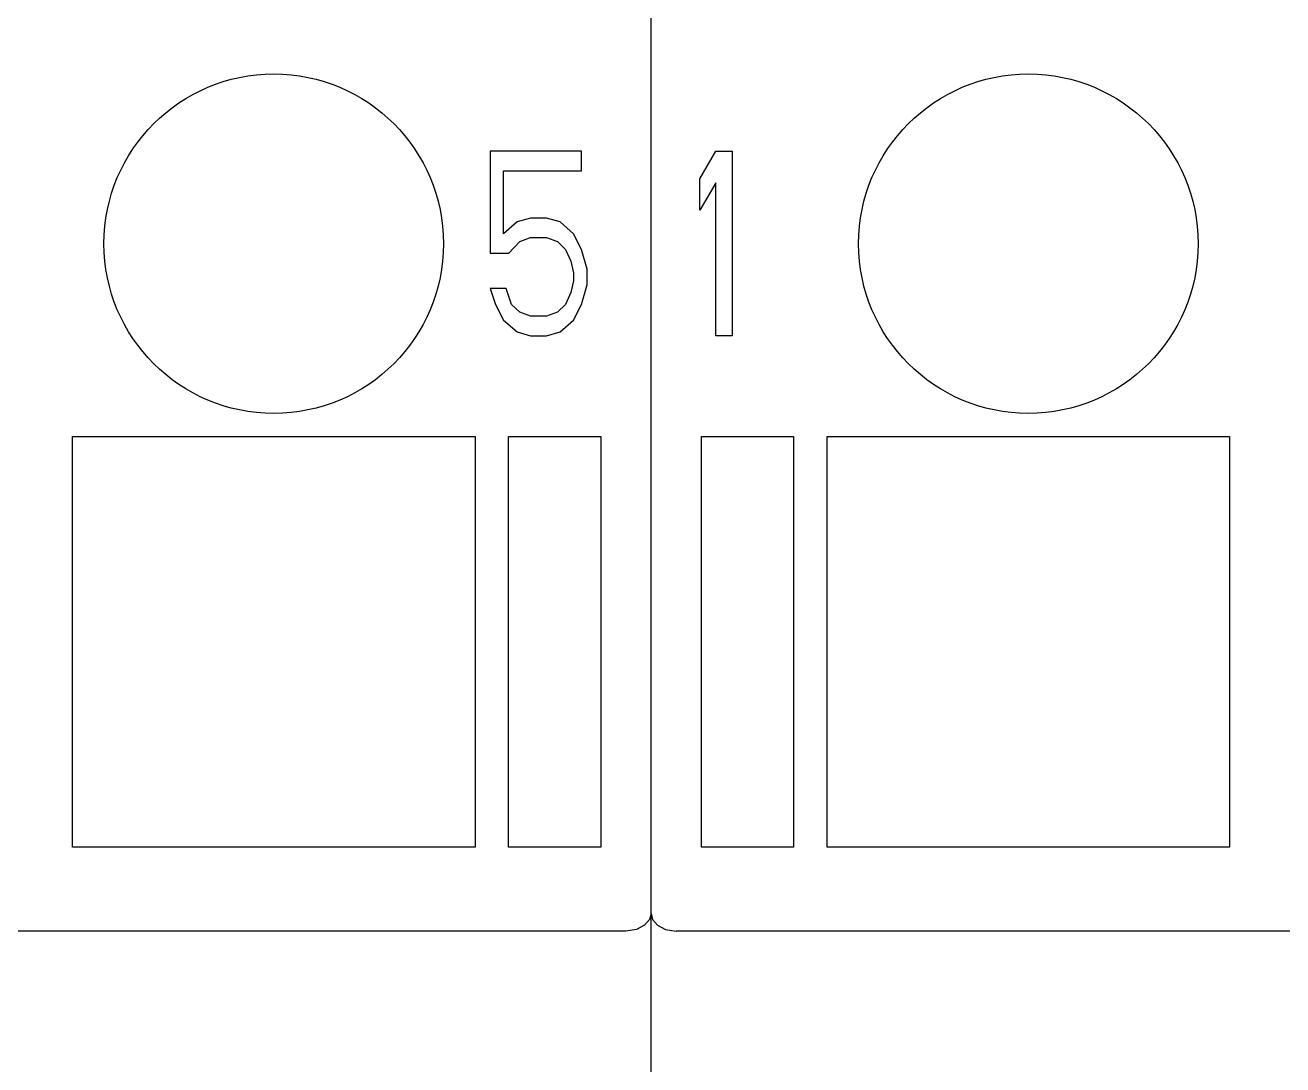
# Model space of a CAD drawing. Extents: x 10 to 656, y -396 to 292.
# Drawn here: x 287.34 to 290.376, y 98.918 to 101.429 of the extents above; entities that cross this region are included whole.
import ezdxf

# ---------------------------------------------------------------- set-up
doc = ezdxf.new("R2010")
doc.units = 0
doc.header["$LTSCALE"] = 5
doc.header["$MEASUREMENT"] = 0
doc.layers.get('0').update_dxf_attribs({"linetype": 'CONTINUOUS'})

msp = doc.modelspace()

# ---------------------------------------------------------------- linework, layer by layer
at = {"color": 7, "linetype": 'Continuous'}
for p, q in [((288.8508, 91.5889), (288.8508, 118.1086)), ((288.8508, 91.5889), (288.8508, 118.1086)), ((288.4623, 101.1243), (288.4623, 100.8779)), ((288.6831, 101.1243), (288.4623, 101.1243)), ((288.6831, 101.0769), (288.6831, 101.1243)), ((288.9684, 101.0579), (289.0073, 101.1243)), ((289.0073, 101.1243), (289.0463, 101.1243)), ((289.0463, 101.1243), (289.0463, 100.6789)), ((288.4947, 100.9253), (288.4947, 101.0769)), ((288.4947, 101.0769), (288.6831, 101.0769)), ((288.9684, 100.9821), (288.9684, 101.0579)), ((289.0073, 101.0485), (288.9684, 100.9821)), ((289.0073, 100.6789), (289.0073, 101.0485)), ((288.5272, 100.9537), (288.4947, 100.9253)), ((288.5597, 100.9632), (288.5272, 100.9537)), ((288.5986, 100.9632), (288.5597, 100.9632)), ((288.6311, 100.9537), (288.5986, 100.9632)), ((288.6636, 100.9253), (288.6311, 100.9537)), ((288.5077, 100.8779), (288.5337, 100.9063)), ((288.5337, 100.9063), (288.5597, 100.9158)), ((288.5597, 100.9158), (288.5986, 100.9158)), ((288.5986, 100.9158), (288.6246, 100.9063)), ((288.6246, 100.9063), (288.6441, 100.8874)), ((288.6831, 100.8874), (288.6636, 100.9253)), ((288.4623, 100.8779), (288.5077, 100.8779)), ((288.6441, 100.8874), (288.6571, 100.8589)), ((288.6961, 100.84), (288.6831, 100.8874)), ((288.6571, 100.8589), (288.6636, 100.8305)), ((288.6636, 100.8305), (288.6636, 100.8116)), ((288.6961, 100.8021), (288.6961, 100.84)), ((288.4623, 100.7926), (288.4752, 100.7547)), ((288.5012, 100.7926), (288.4623, 100.7926)), ((288.5142, 100.7547), (288.5012, 100.7926)), ((288.6636, 100.8116), (288.6571, 100.7831)), ((288.6831, 100.7547), (288.6961, 100.8021)), ((288.4752, 100.7547), (288.4947, 100.7168)), ((288.5337, 100.7358), (288.5142, 100.7547)), ((288.6441, 100.7547), (288.6246, 100.7358)), ((288.6571, 100.7831), (288.6441, 100.7547)), ((288.6636, 100.7168), (288.6831, 100.7547)), ((288.5597, 100.7263), (288.5337, 100.7358)), ((288.5986, 100.7263), (288.5597, 100.7263)), ((288.6246, 100.7358), (288.5986, 100.7263)), ((288.4947, 100.7168), (288.5272, 100.6884)), ((288.6311, 100.6884), (288.6636, 100.7168)), ((288.5272, 100.6884), (288.5597, 100.6789)), ((288.5597, 100.6789), (288.5986, 100.6789)), ((288.5986, 100.6789), (288.6311, 100.6884)), ((289.0463, 100.6789), (289.0073, 100.6789)), ((287.454, 99.4436), (287.454, 100.4355)), ((287.454, 100.4355), (288.4257, 100.4355)), ((288.4257, 100.4355), (288.4257, 99.4436)), ((288.5066, 99.4436), (288.5066, 100.4355)), ((288.5066, 100.4355), (288.7293, 100.4355)), ((288.7293, 100.4355), (288.7293, 99.4436)), ((288.9723, 99.4436), (288.9723, 100.4355)), ((288.9723, 100.4355), (289.1949, 100.4355)), ((289.1949, 100.4355), (289.1949, 99.4436)), ((289.2759, 99.4436), (289.2759, 100.4355)), ((289.2759, 100.4355), (290.2476, 100.4355)), ((290.2476, 100.4355), (290.2476, 99.4436)), ((288.4257, 99.4436), (287.454, 99.4436)), ((288.7293, 99.4436), (288.5066, 99.4436)), ((289.1949, 99.4436), (288.9723, 99.4436)), ((290.2476, 99.4436), (289.2759, 99.4436)), ((288.847, 99.2689), (288.8353, 99.2553)), ((288.8508, 99.2837), (288.847, 99.2689)), ((288.8508, 99.2837), (288.8546, 99.2689)), ((288.8546, 99.2689), (288.8663, 99.2553)), ((288.7901, 99.2411), (285.8749, 99.2411)), ((288.8158, 99.2452), (288.7901, 99.2411)), ((288.8353, 99.2553), (288.8158, 99.2452)), ((288.8663, 99.2553), (288.8858, 99.2452)), ((288.8858, 99.2452), (288.9115, 99.2411)), ((291.8267, 99.2411), (288.9115, 99.2411))]:
    msp.add_line(p, q, dxfattribs=at)
for centre in [(287.9398, 100.9012), (289.7618, 100.9012)]:
    msp.add_circle(centre, 0.4099, dxfattribs=at)

doc.saveas('drawing.dxf')
